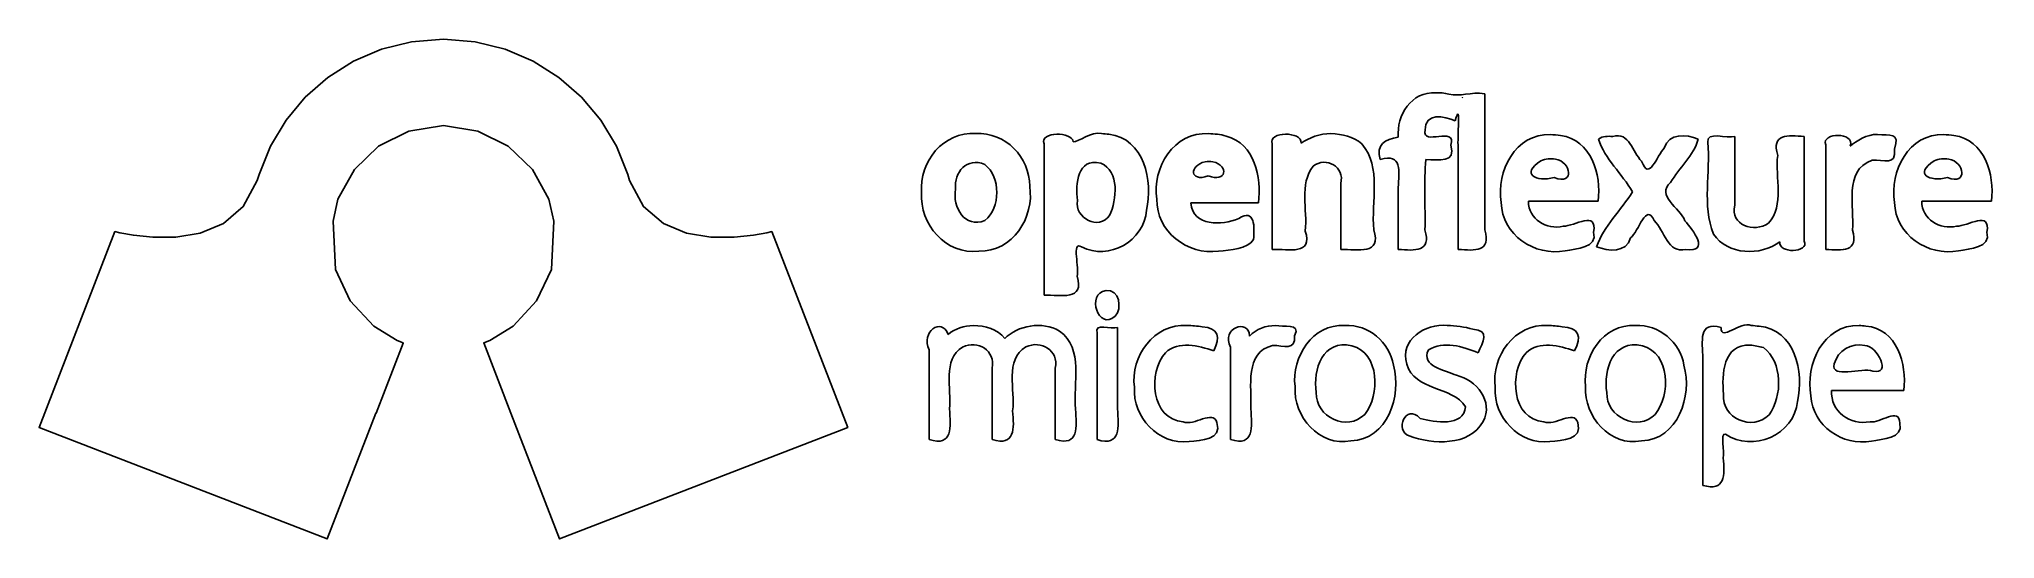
# Model space of a CAD drawing. Extents: x 0 to 524, y -59 to 75.
import ezdxf

# ---------------------------------------------------------------- set-up
doc = ezdxf.new("R2010")
doc.units = 0
doc.layers.get('0').update_dxf_attribs({"linetype": 'CONTINUOUS'})

msp = doc.modelspace()

# ---------------------------------------------------------------- linework, layer by layer
at = {"color": 7}
for points in [[(58.933319, 38.695471), (61.99535, 46.292774), (66.170755, 53.239246), (71.347901, 59.423266), (77.41515, 64.733217), (84.260858, 69.057479), (91.773398, 72.284433), (99.841125, 74.302459), (108.352402, 74.999939), (116.863687, 74.302459), (124.931415, 72.284433), (132.44397, 69.057479), (139.2897, 64.733217), (145.356982, 59.423266), (150.534187, 53.239246), (154.70967, 46.292774), (157.7718, 38.695471), (157.7718, 38.695471), (157.772115, 38.694196), (158.251725, 37.067557), (161.998567, 30.088693), (167.306827, 25.541908), (173.541262, 22.96439), (180.066645, 21.89333), (186.247732, 21.865918), (191.449282, 22.41934), (195.036052, 23.090789), (196.372807, 23.417451), (216.704865, -29.103112), (139.491052, -58.994459), (126.437587, -25.276162), (126.382612, -25.296637), (119.157105, -6.468607), (120.777225, -5.791874), (127.024882, -1.986344), (133.334865, 4.822913), (137.287297, 13.228623), (137.931202, 26.224117), (136.61802, 32.102289), (132.206617, 40.020192), (125.709877, 46.261497), (117.600795, 50.353171), (108.352372, 51.822181), (99.103965, 50.353171), (90.994912, 46.261497), (84.498262, 40.020192), (80.087047, 32.102289), (78.773745, 26.224465), (79.417762, 13.228623), (83.370082, 4.822913), (89.680177, -1.986344), (95.927835, -5.791874), (97.547955, -6.468607), (97.52433, -6.530032), (90.32211, -25.296599), (90.267135, -25.276124), (77.213977, -58.994422), (-0.000052, -29.103082), (20.332001, 23.417484), (21.668756, 23.090822), (25.255528, 22.419373), (30.457076, 21.865951), (36.638162, 21.893363), (43.163546, 22.964423), (49.397989, 25.541941), (54.706249, 30.088726), (58.453088, 37.067591), (58.933009, 38.694229)], [(374.321775, 60.619629)], [(381.534668, 59.232422)], [(251.02734, 49.652344)], [(284.737793, 49.649414)], [(313.42236, 49.650879)], [(346.224607, 49.655273)], [(405.054202, 49.401856)], [(417.92139, 48.178711)], [(447.249023, 47.409668)], [(492.692872, 49.40332)], [(510.467287, 49.401856)], [(314.597168, 42.133336)], [(406.393065, 42.834961)], [(511.804688, 42.834961)], [(253.47072, 41.381836)], [(284.535645, 41.750977)], [(285.940433, 7.562988)], [(250.39014, -1.794435)], [(283.539548, -3.814455)], [(307.625977, -1.79736)], [(331.369627, -1.794435)], [(349.954103, -1.79736)], [(377.349607, -1.792965)], [(404.323245, -1.79736)], [(427.82373, -1.79736)], [(458.86377, -1.79883)], [(487.803225, -1.79883)], [(351.81006, -7.205565)], [(429.679688, -7.205565)], [(462.114255, -7.677247)], [(489.338377, -7.125)]]:
    msp.add_lwpolyline(points, close=True, dxfattribs=at)
for points in [[(374.321775, 60.619629), (367.801958, 60.986694), (363.7317, 54.668262), (364.274415, 48.667969)], [(377.803155, 60.269142), (376.66458, 60.513347), (375.484537, 60.66793), (374.321775, 60.619629)], [(387.470213, 60.364746), (383.588527, 60.91574), (380.859427, 59.477061), (377.803155, 60.269142)], [(379.549808, 53.104981), (381.132338, 59.154871), (380.00142, 48.027508), (380.336423, 46.177734)], [(381.534668, 59.232422), (381.37986, 59.178092), (381.529418, 59.48929), (381.534668, 59.232422)], [(387.470213, 23.866699), (387.470213, 36.032715), (387.470213, 48.198731), (387.470213, 60.364746)], [(371.47266, 50.630859), (371.260733, 55.359943), (376.699763, 54.375811), (379.549808, 53.104981)], [(251.02734, 49.652344), (242.399633, 50.301019), (235.795448, 42.122338), (236.525393, 33.865723)], [(265.48677, 35.539253), (265.450245, 43.383209), (259.040767, 50.087192), (251.02734, 49.652344)], [(277.138185, 47.481445), (277.00515, 50.184557), (268.080848, 50.331614), (269.320312, 46.908692)], [(284.737793, 49.649414), (282.053632, 50.296724), (278.573798, 47.374038), (277.138185, 47.481445)], [(286.72167, 49.487929), (286.061265, 49.515596), (285.39807, 49.672353), (284.737793, 49.649414)], [(296.8248, 29.11697), (298.55385, 36.927489), (296.177993, 48.41564), (286.72167, 49.487929)], [(313.42236, 49.650879), (304.173923, 50.20093), (298.212457, 40.504131), (299.565765, 32.082595)], [(318.10071, 48.972142), (316.595843, 49.53574), (315.004627, 49.570754), (313.42236, 49.650879)], [(326.831543, 31.067871), (327.52194, 37.987426), (325.907445, 46.960341), (318.10071, 48.972142)], [(338.230957, 47.088867), (338.551478, 50.407489), (329.256165, 50.280381), (330.480465, 46.908692)], [(346.224607, 49.655273), (343.383293, 49.782216), (340.284915, 48.510644), (338.230957, 47.088867)], [(354.515625, 46.916016), (352.056998, 48.983513), (349.336957, 49.4346), (346.224607, 49.655273)], [(364.274415, 48.667969), (360.60624, 48.188958), (358.318935, 46.684598), (359.392088, 42.697266)], [(378.354495, 46.606933), (380.04705, 51.915037), (370.426575, 46.07715), (371.47266, 50.630859)], [(405.054202, 49.401856), (395.68095, 49.76347), (390.39129, 39.482326), (391.879462, 31.189167)], [(407.75391, 49.190918), (406.854645, 49.237553), (405.953228, 49.399528), (405.054202, 49.401856)], [(417.799808, 31.516113), (418.749667, 38.719955), (416.027325, 48.001807), (407.75391, 49.190918)], [(421.766602, 48.909668), (420.397425, 48.936608), (419.07939, 49.075781), (417.92139, 48.178711)], [(417.92139, 48.178711), (419.62215, 42.92702), (424.213545, 38.868619), (427.05762, 34.088379)], [(429.478155, 42.268739), (427.030267, 44.714346), (426.196147, 50.231436), (421.766602, 48.909668)], [(444.637207, 48.178711), (441.504427, 49.492003), (436.718948, 49.904583), (435.55488, 45.783626)], [(437.251463, 36.547852), (439.536705, 40.49784), (443.484922, 43.761265), (444.637207, 48.178711)], [(447.249023, 47.409668), (447.967553, 39.247021), (445.643745, 30.490547), (448.775393, 22.727051)], [(454.43262, 48.909668), (452.466023, 48.23504), (446.7507, 50.402372), (447.249023, 47.409668)], [(454.43262, 30.495117), (454.43262, 36.633301), (454.43262, 42.771484), (454.43262, 48.909668)], [(473.084475, 48.909668), (468.728017, 49.192883), (464.172915, 49.674744), (465.950685, 43.823731)], [(473.084475, 20.866699), (473.084475, 30.214355), (473.084475, 39.562012), (473.084475, 48.909668)], [(485.374515, 46.286133), (486.858637, 50.147636), (477.504248, 50.048525), (478.8501, 46.659668)], [(492.692872, 49.40332), (489.943507, 49.605818), (487.0101, 47.668684), (485.374515, 46.286133)], [(497.260252, 45.46875), (498.841747, 50.157415), (495.909195, 49.052982), (492.692872, 49.40332)], [(510.467287, 49.401856), (501.093533, 49.764841), (495.802785, 39.482542), (497.291078, 31.189167)], [(513.166995, 49.190918), (512.267722, 49.237516), (511.366342, 49.399792), (510.467287, 49.401856)], [(523.212893, 31.516113), (524.161943, 38.720157), (521.439578, 48.000066), (513.166995, 49.190918)], [(245.59062, 34.724725), (245.209545, 39.344641), (248.59281, 43.469907), (253.47072, 41.381836)], [(269.320312, 46.908692), (269.320312, 33.394043), (269.320312, 19.879394), (269.320312, 6.364746)], [(278.26758, 31.744629), (277.83939, 36.144986), (278.06355, 43.236839), (284.535645, 41.750977)], [(313.32861, 38.301269), (308.313952, 36.595894), (308.186798, 41.082857), (312.498045, 42.131836)], [(312.498045, 42.131836), (313.200038, 42.246862), (313.895078, 42.217427), (314.597168, 42.133336)], [(314.597168, 42.133301), (319.029345, 40.99311), (318.211133, 36.487652), (313.32861, 38.301269)], [(330.480465, 46.908692), (330.480473, 37.478027), (330.480465, 28.047363), (330.480465, 18.616699)], [(341.4375, 40.927734), (345.010605, 43.60863), (350.041215, 40.787213), (348.833498, 36.249023)], [(357.710452, 23.866699), (356.955075, 31.483235), (359.848425, 40.56616), (354.515625, 46.916016)], [(359.392088, 42.697266), (365.45649, 44.627385), (364.38378, 39.4204), (364.274415, 35.176758)], [(371.406735, 23.866699), (371.564527, 30.064868), (371.090445, 36.894907), (371.644043, 42.697266)], [(371.644043, 42.697266), (375.20445, 42.676896), (379.801695, 41.619688), (378.354495, 46.606933)], [(380.336423, 46.177734), (380.336423, 36.990723), (380.336423, 27.803711), (380.336423, 18.616699)], [(406.050293, 37.87793), (401.176485, 36.688357), (396.870705, 38.79298), (402.486795, 42.365433)], [(402.486795, 42.365433), (403.678792, 42.982999), (405.089497, 43.00015), (406.393065, 42.834961)], [(406.393065, 42.834961), (410.59272, 42.099886), (411.7116, 35.715234), (406.050293, 37.87793)], [(435.55488, 45.783626), (433.528057, 43.774315), (431.509897, 36.632722), (429.478155, 42.268739)], [(465.950685, 43.823731), (465.206408, 37.883054), (467.864468, 30.485993), (463.476563, 25.640625)], [(478.8501, 46.659668), (478.8501, 37.312012), (478.8501, 27.964355), (478.8501, 18.616699)], [(485.98389, 23.777344), (486.64515, 30.040241), (483.437955, 39.715312), (491.23242, 42.505371)], [(491.23242, 42.505371), (494.280112, 42.730914), (497.846835, 40.9228), (497.260252, 45.46875)], [(511.461915, 37.87793), (506.588903, 36.689237), (502.28184, 38.792288), (507.898658, 42.364999)], [(507.898658, 42.364999), (509.090497, 42.983086), (510.501128, 43.000193), (511.804688, 42.834961)], [(511.804688, 42.834961), (516.004343, 42.099886), (517.123222, 35.715234), (511.461915, 37.87793)], [(253.470705, 41.381836), (257.717947, 38.078509), (257.737748, 29.726281), (253.48683, 26.395019)], [(284.535645, 41.750977), (289.63839, 39.593775), (288.827985, 31.918138), (286.898438, 27.729492)], [(339.33252, 23.547363), (339.98553, 29.250349), (337.669328, 36.088628), (341.4375, 40.927734)], [(236.525393, 33.865723), (235.8555, 25.394282), (243.086175, 17.056796), (251.865727, 18.183467)], [(253.48683, 26.395019), (248.10777, 24.070481), (244.761818, 30.037174), (245.59062, 34.724725)], [(251.865727, 18.183467), (260.902163, 17.830254), (266.822767, 27.229308), (265.48677, 35.539253)], [(286.898438, 27.729492), (284.046375, 23.627742), (277.43631, 26.938763), (278.26758, 31.744629)], [(299.565765, 32.082595), (299.39181, 23.463324), (307.786567, 16.987344), (316.083982, 18.147949)], [(348.833498, 36.249023), (348.833498, 30.371582), (348.833498, 24.494141), (348.833498, 18.616699)], [(364.274415, 35.176758), (364.274415, 29.656739), (364.274415, 24.136719), (364.274415, 18.616699)], [(408.467287, 24.84082), (404.038125, 23.767698), (399.129, 26.70402), (399.13623, 31.516113)], [(399.13623, 31.516113), (405.35742, 31.516113), (411.57861, 31.516113), (417.799808, 31.516113)], [(427.05762, 34.088379), (424.02432, 29.101294), (419.312212, 24.809776), (417.423338, 19.349121)], [(441.058335, 26.310954), (439.750875, 29.722883), (433.239825, 33.130774), (437.251463, 36.547852)], [(513.87891, 24.84082), (509.453108, 23.791507), (504.541628, 26.700875), (504.547853, 31.516113)], [(504.547853, 31.516113), (510.76953, 31.516113), (516.991208, 31.516113), (523.212893, 31.516113)], [(279.353025, 19.286133), (286.72383, 15.500225), (296.184293, 20.871106), (296.8248, 29.11697)], [(321.490868, 26.87296), (317.034337, 25.068686), (309.262905, 24.70831), (308.630857, 31.067871)], [(308.630857, 31.067871), (314.697758, 31.067871), (320.76465, 31.067871), (326.831543, 31.067871)], [(325.461915, 21.257812), (325.78518, 24.364512), (325.901423, 29.914018), (321.490868, 26.87296)], [(391.879462, 31.189167), (392.006633, 22.522629), (400.834087, 16.675298), (408.99609, 18.231445)], [(416.630858, 23.229492), (417.705848, 29.187454), (411.56448, 24.840791), (408.467287, 24.84082)], [(426.5451, 21.718383), (428.6421, 23.387558), (430.762057, 31.302374), (432.847342, 26.322928)], [(432.847342, 26.322928), (435.625432, 23.67581), (436.48638, 17.376787), (441.301755, 18.616699)], [(441.301755, 18.616699), (448.0074, 17.60053), (443.275515, 23.814391), (441.058335, 26.310954)], [(463.476563, 25.640625), (459.671265, 22.998598), (453.118283, 25.065747), (454.43262, 30.495117)], [(497.291078, 31.189167), (497.418248, 22.52189), (506.246798, 16.675004), (514.409183, 18.231445)], [(522.04248, 23.229492), (523.11747, 29.187454), (516.976095, 24.840791), (513.87891, 24.84082)], [(278.17236, 11.43457), (278.972123, 13.34163), (276.55053, 21.104758), (279.353025, 19.286133)], [(316.083982, 18.147949), (319.234395, 18.434922), (323.805885, 18.721773), (325.461915, 21.257812)], [(330.480465, 18.616699), (334.888395, 18.803014), (341.428058, 16.857588), (339.33252, 23.547363)], [(348.833498, 18.616699), (353.49189, 18.667287), (359.847615, 17.02055), (357.710452, 23.866699)], [(364.274415, 18.616699), (368.758905, 18.259648), (373.175423, 17.970572), (371.406735, 23.866699)], [(380.336423, 18.616699), (384.820935, 18.260118), (389.239328, 17.969658), (387.470213, 23.866699)], [(408.99609, 18.231445), (412.025917, 18.871471), (417.743655, 18.917811), (416.630858, 23.229492)], [(417.423338, 19.349121), (420.557228, 18.037838), (425.342962, 17.618381), (426.5451, 21.718383)], [(448.775393, 22.727051), (452.46525, 17.031248), (461.450723, 16.789777), (466.562985, 20.666016)], [(478.8501, 18.616699), (483.265028, 18.299913), (487.757858, 17.905231), (485.98389, 23.777344)], [(514.409183, 18.231445), (517.43871, 18.871431), (523.155323, 18.91833), (522.04248, 23.229492)], [(466.562985, 20.666016), (465.88503, 17.475209), (474.499425, 17.593443), (473.084475, 20.866699)], [(269.320312, 6.364746), (273.849758, 6.475924), (280.266705, 4.699601), (278.17236, 11.43457)], [(285.940433, 7.562988), (280.57674, 6.877889), (283.817018, -3.353212), (288.377933, 0.688477)], [(288.377933, 0.688477), (290.339902, 2.809476), (289.536765, 7.991448), (285.940433, 7.562988)], [(243.62256, -4.164547), (241.944015, 0.575389), (236.18511, -3.539265), (238.51611, -8.314455)], [(324.43506, -4.617188), (324.24081, 0.296293), (316.553895, -2.57973), (319.299315, -7.564455)], [(250.39014, -1.794435), (247.96194, -1.810335), (245.486707, -2.579355), (243.62256, -4.164547)], [(258.80127, -5.254395), (256.803135, -2.667907), (253.52991, -1.820925), (250.39014, -1.794435)], [(273.465817, -3.273922), (268.856355, -0.4938), (262.220242, -1.833052), (258.80127, -5.254395)], [(277.773922, -24.206542), (277.04526, -17.35023), (280.108627, -8.01153), (273.465817, -3.273922)], [(289.00488, -2.314455), (287.420655, -2.888903), (282.685957, -0.94119), (283.539548, -3.814455)], [(283.539548, -3.814455), (283.539548, -13.3374), (283.539548, -22.860353), (283.539548, -32.383297)], [(289.00488, -24.133297), (289.00488, -16.860353), (289.00488, -9.5874), (289.00488, -2.314455)], [(307.625978, -1.79736), (298.772595, -1.213207), (292.479233, -10.073003), (293.553375, -18.358688)], [(311.723212, -2.180437), (310.378852, -1.901325), (308.996242, -1.800757), (307.625977, -1.79736)], [(314.79639, -8.570797), (316.776997, -4.920705), (316.109753, -2.332927), (311.723212, -2.180437)], [(331.369627, -1.794435), (328.813103, -1.78476), (326.168948, -2.67939), (324.43506, -4.617188)], [(330.597442, -7.154798), (333.562492, -7.06863), (336.74763, -8.710155), (336.496582, -4.52637)], [(336.496582, -4.52637), (338.320845, -1.049917), (333.272857, -2.234775), (331.369627, -1.794435)], [(349.954103, -1.79736), (341.290665, -1.289932), (335.630805, -10.186612), (336.591428, -18.126697)], [(362.962575, -12.43854), (361.910738, -6.165945), (356.366603, -1.490625), (349.954103, -1.79736)], [(377.349607, -1.792965), (371.593237, -1.127422), (364.497398, -5.658113), (366.52734, -12.114255)], [(384.257812, -2.805172), (382.018072, -2.12901), (379.688452, -1.797712), (377.349607, -1.792965)], [(385.658205, -9.082035), (386.883555, -6.333292), (388.950022, -2.978745), (384.257812, -2.805172)], [(404.323245, -1.79736), (395.469563, -1.2129), (389.17533, -10.07259), (390.24918, -18.358688)], [(408.218265, -2.134275), (406.92933, -1.907783), (405.631868, -1.788435), (404.323245, -1.79736)], [(411.498045, -8.570798), (413.560583, -4.810388), (412.663943, -2.292788), (408.218265, -2.134275)], [(427.82373, -1.79736), (419.16051, -1.28982), (413.500515, -10.187115), (414.461055, -18.126697)], [(440.832953, -12.439845), (439.78218, -6.167437), (434.236058, -1.490302), (427.82373, -1.79736)], [(450.796875, -2.314455), (444.586125, -0.49335), (445.793865, -6.090742), (445.877933, -10.564455)], [(458.86377, -1.79883), (455.839605, -0.404077), (450.708682, -6.341377), (450.796875, -2.314455)], [(460.968675, -1.957575), (460.268055, -1.9284), (459.564202, -1.782533), (458.86377, -1.79883)], [(471.251947, -22.115813), (473.058742, -14.281125), (470.561535, -2.760548), (460.968675, -1.957575)], [(487.803225, -1.79883), (478.162785, -1.483605), (473.242395, -12.295897), (474.86937, -20.653485)], [(489.600803, -1.93677), (489.002018, -1.92282), (488.40216, -1.76418), (487.803225, -1.79883)], [(499.75488, -19.18506), (500.611088, -12.121388), (497.936723, -2.63742), (489.600803, -1.93677)], [(238.51611, -8.314455), (238.51611, -16.3374), (238.51611, -24.360353), (238.51611, -32.383297)], [(243.981442, -24.147953), (244.64013, -18.74304), (241.9908, -10.982805), (247.513185, -7.552733)], [(247.513185, -7.552733), (251.551357, -5.617298), (256.402432, -8.520938), (255.3999, -13.224608)], [(260.91504, -24.667965), (261.69744, -19.082865), (258.640882, -10.965645), (264.476077, -7.51611)], [(264.476077, -7.51611), (268.51143, -5.591362), (273.323865, -8.46555), (272.333497, -13.179202)], [(306.612345, -27.57054), (297.970635, -27.004238), (297.122377, -14.329695), (301.859355, -9.068265)], [(301.859355, -9.068265), (305.416793, -5.79696), (310.70613, -7.173892), (314.79639, -8.570797)], [(319.299315, -7.564455), (319.299315, -15.837405), (319.299315, -24.110355), (319.299315, -32.383297)], [(324.764647, -24.147953), (325.011773, -18.38829), (323.01564, -8.84577), (330.597442, -7.154798)], [(342.291502, -19.750485), (341.30529, -13.522207), (343.972672, -5.475367), (351.81006, -7.205565)], [(351.81006, -7.205565), (359.325277, -9.248385), (359.446537, -20.476485), (355.26069, -25.609425)], [(379.861815, -15.131835), (376.986255, -13.783552), (370.126013, -12.752032), (372.338377, -8.348145)], [(372.338377, -8.348145), (376.401142, -5.766915), (381.554258, -7.43781), (385.658205, -9.082035)], [(403.308143, -27.57054), (394.665533, -27.003653), (393.819008, -14.328795), (398.554875, -9.066503)], [(398.554875, -9.066503), (402.116003, -5.796518), (407.405085, -7.176308), (411.498045, -8.570798)], [(420.16113, -19.750485), (419.17674, -13.521367), (421.840702, -5.475945), (429.679688, -7.205565)], [(429.679688, -7.205565), (437.19483, -9.248077), (437.315205, -20.474617), (433.13178, -25.607955)], [(451.470705, -20.208982), (450.833955, -14.96172), (451.40328, -6.66408), (458.543287, -7.070205)], [(458.543287, -7.070205), (459.734947, -7.061205), (460.929855, -7.517692), (462.114255, -7.677247)], [(462.114255, -7.677247), (467.30355, -11.666947), (467.288498, -20.686583), (463.625887, -25.746922)], [(481.108935, -12.076223), (482.04135, -8.501108), (485.762055, -6.354727), (489.338377, -7.125)], [(489.338378, -7.125), (492.593062, -7.17705), (496.623833, -15.22425), (491.456543, -13.99365)], [(255.3999, -13.224608), (255.3999, -19.610843), (255.3999, -25.99707), (255.3999, -32.383297)], [(272.333497, -13.179202), (272.333497, -19.580565), (272.333497, -25.981935), (272.333497, -32.383297)], [(351.559778, -32.745367), (361.39947, -32.314785), (365.23797, -20.697592), (362.962575, -12.43854)], [(366.52734, -12.114255), (368.61612, -19.407607), (378.755842, -17.921445), (382.275877, -23.559082)], [(387.020505, -27.540525), (389.855242, -22.027447), (385.205512, -16.404435), (379.861815, -15.131835)], [(429.429405, -32.745367), (439.267725, -32.314657), (443.109465, -20.698687), (440.832953, -12.439845)], [(445.877933, -10.564455), (445.877933, -21.92139), (445.877933, -33.278317), (445.877933, -44.635252)], [(491.456543, -13.99365), (488.549003, -12.945907), (480.024195, -16.235542), (481.108935, -12.076223)], [(293.553375, -18.358688), (293.050215, -26.366115), (299.973923, -33.873383), (308.18496, -32.8503)], [(336.591428, -18.126697), (336.112508, -26.198962), (343.118798, -34.30221), (351.559778, -32.745367)], [(355.26069, -25.609425), (350.63205, -30.331372), (342.04056, -26.339752), (342.291502, -19.750485)], [(390.24918, -18.358688), (389.748023, -26.365545), (396.671002, -33.873795), (404.882227, -32.850278)], [(414.461055, -18.126697), (413.98353, -26.198235), (420.987953, -34.302615), (429.429405, -32.745367)], [(433.13178, -25.607955), (428.503905, -30.331995), (419.910015, -26.340675), (420.16113, -19.750485)], [(463.625887, -25.746922), (459.295515, -30.207652), (450.775125, -26.706787), (451.470705, -20.208982)], [(474.86937, -20.653485), (475.29798, -28.713352), (483.3726, -34.18932), (491.069827, -32.783205)], [(490.699215, -27.565433), (485.404223, -28.74582), (480.072705, -24.759443), (480.364748, -19.18506)], [(480.364748, -19.18506), (486.828128, -19.18506), (493.291508, -19.18506), (499.75488, -19.18506)], [(238.51611, -32.383297), (244.991445, -34.29174), (244.274573, -29.007968), (243.981442, -24.147953)], [(255.3999, -32.383297), (261.616522, -34.189763), (261.324982, -29.488073), (260.91504, -24.667965)], [(272.333497, -32.383297), (278.765985, -34.276725), (278.069205, -29.040885), (277.773922, -24.206542)], [(283.539548, -32.383297), (290.022578, -34.294545), (289.295392, -28.995585), (289.00488, -24.133297)], [(315.675293, -27.820312), (314.5938, -24.172853), (309.55323, -28.948005), (306.612345, -27.57054)], [(319.299315, -32.383297), (325.774807, -34.291898), (325.057673, -29.00787), (324.764647, -24.147953)], [(370.170743, -26.685968), (366.05823, -22.421137), (363.310935, -30.097635), (367.175993, -31.386983)], [(382.275877, -23.559082), (381.879645, -29.052937), (373.924785, -27.76065), (370.170743, -26.685968)], [(412.37256, -27.820313), (411.291008, -24.172155), (406.248855, -28.94793), (403.308143, -27.57054)], [(451.923307, -30.894577), (459.161677, -35.91873), (470.469435, -31.12428), (471.251947, -22.115813)], [(498.684082, -27.982912), (498.536565, -23.418128), (493.405335, -28.166603), (490.699215, -27.565433)], [(308.18496, -32.8503), (311.420925, -32.628353), (317.13561, -32.45286), (315.675293, -27.820312)], [(367.175993, -31.386983), (373.53324, -33.652463), (383.15838, -34.258335), (387.020505, -27.540525)], [(404.882227, -32.850278), (408.118223, -32.62791), (413.832908, -32.453092), (412.37256, -27.820313)], [(451.343265, -37.230465), (451.858748, -35.710987), (450.473715, -30.525112), (451.923307, -30.894577)], [(491.069827, -32.783205), (494.030573, -32.175713), (499.691873, -32.170163), (498.684082, -27.982912)], [(445.877933, -44.635252), (451.87839, -46.34568), (451.817265, -41.99451), (451.343265, -37.230465)]]:
    msp.add_open_spline(points, degree=3, dxfattribs=at)

doc.saveas('drawing.dxf')
